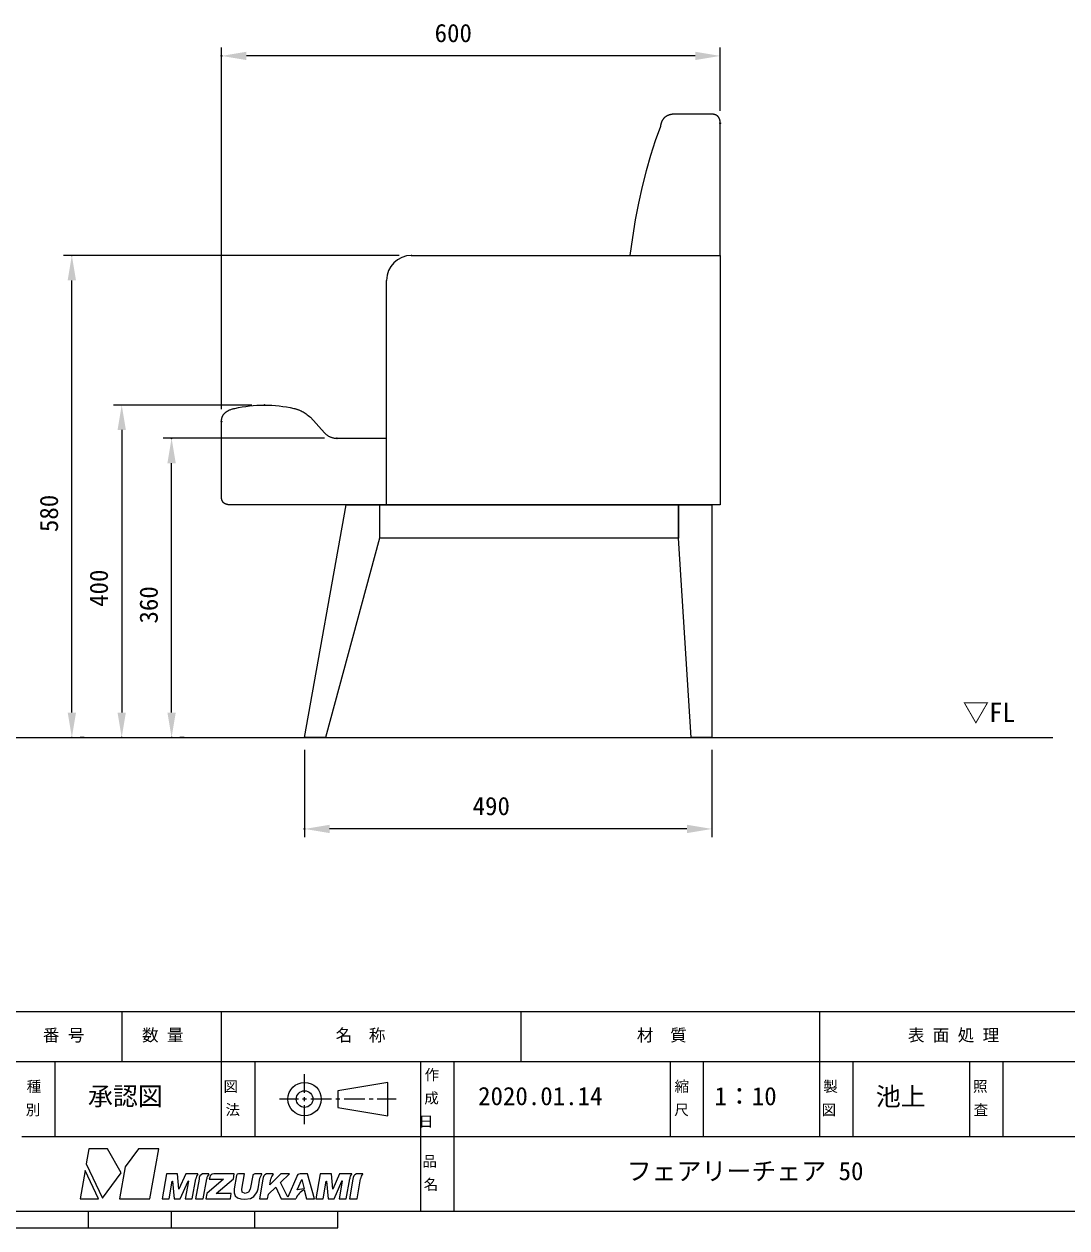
# Model space of a CAD drawing. Units: millimetres, scale not verified. Extents: x -203 to 203, y -143 to 143.
# Drawn here: x 12.3 to 137.7, y -140 to 4.8 of the extents above; entities that cross this region are included whole.
import ezdxf
from ezdxf.enums import TextEntityAlignment as Align

# ---------------------------------------------------------------- set-up
doc = ezdxf.new("R2010")
doc.units = ezdxf.units.MM
doc.header["$LTSCALE"] = 0.5
doc.header["$PDMODE"] = 32
doc.header["$PDSIZE"] = 0.1
for name, color, linetype, lineweight in [('0-1_DIMENSION_LINES$02_DIMENSI', 7, 'Continuous', 25), ('0-3_DIMENSION_LINES$03_LINES', 7, 'Continuous', 18), ('0-5_図面_FORMAT$03_TEXT', 7, 'Continuous', 18), ('0-6_図面_FORMAT$02_LOGO$01_MZ_LO', 7, 'Continuous', 18), ('0-8_図面_FORMAT$01_WAKU$OUT_LINE', 6, 'Continuous', 18), ('0-9_図面_FORMAT$01_WAKU$SUB_LINE', 7, 'Continuous', 18)]:
    doc.layers.add(name, color=color, linetype=linetype, lineweight=lineweight)
doc.layers.add('0-2_DEFPOINTS', color=7, linetype='Continuous')
doc.styles.add('ＭＳ ゴシック', font='')
doc.styles.get('ＭＳ ゴシック').set_extended_font_data('MS Gothic')

# ---------------------------------------------------------------- blocks, each defined once
blk = doc.blocks.new('D4')
at = {"layer": '0-1_DIMENSION_LINES$02_DIMENSI'}
for p, q in [((512, 132), (512, 111)), ((610, 132), (610, 111)), ((604, 113), (518, 113))]:
    blk.add_line(p, q, dxfattribs=at)
for points in [[(518, 114), (518, 112), (512, 113)], [(604, 112), (604, 114), (610, 113)]]:
    blk.add_solid(points, dxfattribs=at)
at = {"layer": '0-2_DEFPOINTS'}
for p in [(512, 135), (610, 135), (512, 113)]:
    blk.add_point(p, dxfattribs=at)
at = {"layer": '0-1_DIMENSION_LINES$02_DIMENSI', "style": 'ＭＳ ゴシック'}
blk.add_text('490', height=4.399, dxfattribs=at).set_placement((552.429, 115), align=Align.BOTTOM_LEFT)
blk = doc.blocks.new('D5')
at = {"layer": '0-1_DIMENSION_LINES$02_DIMENSI'}
for p, q in [((516.769, 207), (478, 207)), ((480, 141), (480, 201)), ((483, 135), (482, 135))]:
    blk.add_line(p, q, dxfattribs=at)
for points in [[(481, 201), (479, 201), (480, 207)], [(479, 141), (481, 141), (480, 135)]]:
    blk.add_solid(points, dxfattribs=at)
at = {"layer": '0-2_DEFPOINTS'}
for p in [(480, 207), (519.769, 207), (480, 135)]:
    blk.add_point(p, dxfattribs=at)
at = {"layer": '0-1_DIMENSION_LINES$02_DIMENSI', "style": 'ＭＳ ゴシック'}
blk.add_text('360', height=4.399, rotation=90, dxfattribs=at).set_placement((478, 162.429), align=Align.BOTTOM_LEFT)
blk = doc.blocks.new('D6')
at = {"layer": '0-1_DIMENSION_LINES$02_DIMENSI'}
for p, q in [((499.327, 215), (466, 215)), ((468, 209), (468, 141)), ((465, 135), (466, 135))]:
    blk.add_line(p, q, dxfattribs=at)
for points in [[(469, 209), (467, 209), (468, 215)], [(467, 141), (469, 141), (468, 135)]]:
    blk.add_solid(points, dxfattribs=at)
at = {"layer": '0-2_DEFPOINTS'}
for p in [(502.327, 215), (468, 135)]:
    blk.add_point(p, dxfattribs=at)
at = {"layer": '0-1_DIMENSION_LINES$02_DIMENSI', "style": 'ＭＳ ゴシック'}
blk.add_text('400', height=4.399, rotation=90, dxfattribs=at).set_placement((466, 166.429), align=Align.BOTTOM_LEFT)
blk = doc.blocks.new('D7')
at = {"layer": '0-1_DIMENSION_LINES$02_DIMENSI'}
for p, q in [((534.74, 251), (454, 251)), ((456, 141), (456, 245)), ((459, 135), (458, 135))]:
    blk.add_line(p, q, dxfattribs=at)
for points in [[(457, 245), (455, 245), (456, 251)], [(455, 141), (457, 141), (456, 135)]]:
    blk.add_solid(points, dxfattribs=at)
at = {"layer": '0-2_DEFPOINTS'}
for p in [(456, 251), (537.74, 251), (456, 135)]:
    blk.add_point(p, dxfattribs=at)
at = {"layer": '0-1_DIMENSION_LINES$02_DIMENSI', "style": 'ＭＳ ゴシック'}
blk.add_text('580', height=4.399, rotation=90, dxfattribs=at).set_placement((454, 184.429), align=Align.BOTTOM_LEFT)
blk = doc.blocks.new('D8')
at = {"layer": '0-1_DIMENSION_LINES$02_DIMENSI'}
for p, q in [((492, 214), (492, 301)), ((606, 299), (498, 299)), ((612, 285.8), (612, 301))]:
    blk.add_line(p, q, dxfattribs=at)
for points in [[(498, 300), (498, 298), (492, 299)], [(606, 298), (606, 300), (612, 299)]]:
    blk.add_solid(points, dxfattribs=at)
at = {"layer": '0-2_DEFPOINTS'}
for p in [(492, 299), (612, 282.8), (492, 211)]:
    blk.add_point(p, dxfattribs=at)
at = {"layer": '0-1_DIMENSION_LINES$02_DIMENSI', "style": 'ＭＳ ゴシック'}
blk.add_text('600', height=4.399, dxfattribs=at).set_placement((543.286, 301), align=Align.BOTTOM_LEFT)
blk = doc.blocks.new('_X24')
at = {"layer": '0-5_図面_FORMAT$03_TEXT', "style": 'ＭＳ ゴシック'}
for s, p in [('照', (672.836, 49.002)), ('査', (672.987, 43.38))]:
    blk.add_text(s, height=2.566, dxfattribs=at).set_placement(p, align=Align.BOTTOM_LEFT)
blk = doc.blocks.new('_X23')
at = {"layer": '0-5_図面_FORMAT$03_TEXT', "style": 'ＭＳ ゴシック'}
for s, p in [('製', (636.801, 49.002)), ('図', (636.385, 43.38))]:
    blk.add_text(s, height=2.566, dxfattribs=at).set_placement(p, align=Align.BOTTOM_LEFT)
blk = doc.blocks.new('_X22')
at = {"layer": '0-5_図面_FORMAT$03_TEXT', "style": 'ＭＳ ゴシック'}
for s, p in [('縮', (601.025, 49.002)), ('尺', (600.952, 43.38))]:
    blk.add_text(s, height=2.566, dxfattribs=at).set_placement(p, align=Align.BOTTOM_LEFT)
blk = doc.blocks.new('_X21')
at = {"layer": '0-5_図面_FORMAT$03_TEXT', "style": 'ＭＳ ゴシック'}
for s, p in [('品', (540.35, 31.002)), ('名', (540.651, 25.38))]:
    blk.add_text(s, height=2.566, dxfattribs=at).set_placement(p, align=Align.BOTTOM_LEFT)
blk = doc.blocks.new('_X20')
at = {"layer": '0-5_図面_FORMAT$03_TEXT', "style": 'ＭＳ ゴシック'}
for s, p in [('種', (445.127, 49.002)), ('別', (444.903, 43.38))]:
    blk.add_text(s, height=2.566, dxfattribs=at).set_placement(p, align=Align.BOTTOM_LEFT)
blk = doc.blocks.new('_X19')
at = {"layer": '0-5_図面_FORMAT$03_TEXT', "style": 'ＭＳ ゴシック'}
for s, p in [('図', (492.487, 49.002)), ('法', (492.977, 43.38))]:
    blk.add_text(s, height=2.566, dxfattribs=at).set_placement(p, align=Align.BOTTOM_LEFT)
blk = doc.blocks.new('_X18')
at = {"layer": '0-5_図面_FORMAT$03_TEXT', "style": 'ＭＳ ゴシック'}
for s, p in [('作', (540.875, 51.813)), ('成', (540.801, 46.191)), ('日', (539.482, 40.568))]:
    blk.add_text(s, height=2.566, dxfattribs=at).set_placement(p, align=Align.BOTTOM_LEFT)

msp = doc.modelspace()

# ---------------------------------------------------------------- linework, layer by layer
at = {"layer": '0-3_DIMENSION_LINES$03_LINES'}
for p, q in [((58.87, -23), (96, -23)), ((96, -23), (96, -53)), ((55.87, -53), (55.87, -26)), ((96, -53), (55.87, -53)), ((-139, -81), (136, -81))]:
    msp.add_line(p, q, dxfattribs=at)
for points in [[(88.8473, -7.2345), (88.8372, -7.2774), (88.8278, -7.3211), (88.819, -7.3655), (88.811, -7.4106), (88.7969, -7.5031), (88.1944, -9.2101), (87.6324, -10.9829), (87.1107, -12.8214), (86.6295, -14.7256), (86.1887, -16.6956), (85.7883, -18.7313), (85.4283, -20.8328), (85.1087, -23)], [(89.7731, -6.1325), (89.7364, -6.1468), (89.7004, -6.1618), (89.6651, -6.1776), (89.6304, -6.1941), (89.5965, -6.2114), (89.5632, -6.2294), (89.5306, -6.2481), (89.4986, -6.2675), (89.4674, -6.2877), (89.4368, -6.3086), (89.407, -6.3303), (89.3778, -6.3527), (89.3493, -6.3758), (89.3214, -6.3996), (89.2943, -6.4242), (89.2678, -6.4495), (89.242, -6.4756), (89.2169, -6.5024), (89.1925, -6.5299), (89.1687, -6.5582), (89.1457, -6.5872), (89.1233, -6.6169), (89.1016, -6.6473), (89.0806, -6.6785), (89.0603, -6.7105), (89.0406, -6.7431), (89.0217, -6.7765), (89.0034, -6.8106), (88.9858, -6.8455), (88.9689, -6.8811), (88.9526, -6.9174), (88.9371, -6.9545), (88.9222, -6.9923), (88.908, -7.0308), (88.8945, -7.0701), (88.8817, -7.1101), (88.8695, -7.1508), (88.8581, -7.1923), (88.8473, -7.2345)], [(95.5703, -6.1547), (95.5486, -6.1421), (95.5263, -6.13), (95.5035, -6.1184), (95.4801, -6.1074), (95.4562, -6.0969), (95.4318, -6.087), (95.4068, -6.0776), (95.3813, -6.0688), (95.3552, -6.0604), (95.3286, -6.0526), (95.3015, -6.0454), (95.2739, -6.0387), (95.2457, -6.0325), (95.2169, -6.0269), (95.1877, -6.0218), (95.1578, -6.0172), (95.1275, -6.0132), (95.0966, -6.0097), (95.0652, -6.0067), (95.0332, -6.0043), (94.9677, -6.0011), (94.9, -6), (90.6, -6), (90.5014, -6.0015), (90.4055, -6.0059), (90.3123, -6.0132), (90.2667, -6.018), (90.2219, -6.0235), (90.1777, -6.0297), (90.1341, -6.0367), (90.0913, -6.0444), (90.0491, -6.0528), (90.0077, -6.062), (89.9669, -6.0719), (89.9268, -6.0826), (89.8873, -6.0939), (89.8486, -6.1061), (89.8105, -6.1189), (89.7731, -6.1325)], [(96, -23), (96, -7.1), (95.999, -7.0323), (95.9957, -6.9668), (95.9933, -6.9348), (95.9904, -6.9034), (95.9869, -6.8725), (95.9828, -6.8422), (95.9783, -6.8124), (95.9732, -6.7831), (95.9675, -6.7544), (95.9614, -6.7262), (95.9546, -6.6985), (95.9474, -6.6714), (95.9396, -6.6448), (95.9313, -6.6188), (95.9224, -6.5932), (95.913, -6.5683), (95.9031, -6.5438), (95.8926, -6.5199), (95.8816, -6.4966), (95.8701, -6.4737), (95.858, -6.4514), (95.8453, -6.4297), (95.8322, -6.4085), (95.8185, -6.3878), (95.8043, -6.3677), (95.7895, -6.348), (95.7742, -6.329), (95.7583, -6.3104), (95.742, -6.2925), (95.725, -6.275), (95.7076, -6.2581), (95.6896, -6.2417), (95.6711, -6.2259), (95.652, -6.2105), (95.6324, -6.1958), (95.6122, -6.1815), (95.5916, -6.1678), (95.5703, -6.1547)], [(36.1, -42.4268), (36.1129, -42.3948), (36.1266, -42.3633), (36.141, -42.3322), (36.1562, -42.3015), (36.1723, -42.2713), (36.1891, -42.2416), (36.2066, -42.2123), (36.225, -42.1835), (36.2441, -42.1551), (36.2641, -42.1272), (36.2848, -42.0997), (36.3063, -42.0727), (36.3285, -42.0461), (36.3516, -42.02), (36.3754, -41.9943), (36.4, -41.9691), (36.4254, -41.9443), (36.4516, -41.92), (36.4785, -41.8961), (36.5062, -41.8727), (36.5348, -41.8497), (36.5641, -41.8272), (36.5941, -41.8051), (36.625, -41.7835), (36.6566, -41.7623), (36.6891, -41.7416), (36.7223, -41.7213), (36.7562, -41.7015), (36.791, -41.6822), (36.8266, -41.6633), (36.8629, -41.6448), (36.9, -41.6268), (36.9766, -41.5921), (37.0563, -41.5593), (37.1391, -41.5282), (37.225, -41.499), (37.3141, -41.4715), (37.4062, -41.4459), (37.5016, -41.422)], [(37.5016, -41.422), (37.6, -41.4), (38.0469, -41.3063), (38.4934, -41.225), (38.9394, -41.1563), (39.385, -41.1), (39.8303, -41.0563), (40.2751, -41.025), (40.7194, -41.0063), (41.1634, -41), (41.6069, -41.0063), (42.0501, -41.025), (42.4928, -41.0563), (42.935, -41.1), (43.3769, -41.1563), (43.8184, -41.225), (44.2594, -41.3063), (44.7, -41.4), (44.7625, -41.4132), (44.825, -41.4276), (44.8875, -41.4434), (44.95, -41.4605), (45.0125, -41.4789), (45.075, -41.4986), (45.1375, -41.5197), (45.2, -41.542), (45.2625, -41.5656), (45.325, -41.5906), (45.3875, -41.6169), (45.45, -41.6445), (45.575, -41.7036), (45.7, -41.768), (45.825, -41.8376), (45.95, -41.9125), (46.075, -41.9926), (46.2, -42.0779), (46.325, -42.1685), (46.45, -42.2644), (46.575, -42.3655), (46.7, -42.4719)], [(36.1406, -52.6094), (36.1292, -52.5896), (36.1182, -52.5693), (36.1077, -52.5486), (36.0977, -52.5273), (36.0881, -52.5056), (36.0791, -52.4834), (36.0706, -52.4607), (36.0625, -52.4375), (36.0549, -52.4138), (36.0479, -52.3896), (36.0413, -52.365), (36.0352, -52.3398), (36.0295, -52.3142), (36.0244, -52.2881), (36.0198, -52.2615), (36.0156, -52.2344), (36.012, -52.2068), (36.0088, -52.1787), (36.0061, -52.1501), (36.0039, -52.1211), (36.001, -52.0615), (36, -52), (36, -43), (36.0004, -42.9608), (36.0016, -42.922), (36.0035, -42.8837), (36.0062, -42.8459), (36.0098, -42.8085), (36.0141, -42.7715), (36.0191, -42.735), (36.025, -42.699), (36.0316, -42.6634), (36.0391, -42.6282), (36.0473, -42.5935), (36.0563, -42.5593), (36.066, -42.5255), (36.0766, -42.4921), (36.0879, -42.4592), (36.1, -42.4268)], [(46.7, -42.4719), (48.4049, -44.3459), (48.4525, -44.3964), (48.5018, -44.4452), (48.5527, -44.4923), (48.6053, -44.5376), (48.6594, -44.581), (48.715, -44.6226), (48.772, -44.6621), (48.8303, -44.6997), (48.8899, -44.7353), (48.9507, -44.7687), (49.0126, -44.8), (49.0755, -44.8292), (49.1395, -44.8561), (49.2043, -44.8808), (49.2699, -44.9033), (49.3363, -44.9235), (49.4034, -44.9413), (49.471, -44.9568), (49.5391, -44.97), (49.6077, -44.9808), (49.6765, -44.9892), (49.7456, -44.9952), (49.8149, -44.9988), (49.8843, -45), (55.87, -45)], [(55.87, -53), (37, -53), (36.9385, -52.999), (36.8789, -52.9961), (36.8499, -52.9939), (36.8213, -52.9912), (36.7932, -52.988), (36.7656, -52.9844), (36.7385, -52.9802), (36.7119, -52.9756), (36.6858, -52.9705), (36.6602, -52.9648), (36.635, -52.9587), (36.6104, -52.9521), (36.5862, -52.9451), (36.5625, -52.9375), (36.5393, -52.9294), (36.5166, -52.9209), (36.4944, -52.9119), (36.4727, -52.9023), (36.4514, -52.8923), (36.4307, -52.8818), (36.4104, -52.8708), (36.3906, -52.8594), (36.3713, -52.8474), (36.3525, -52.835), (36.3342, -52.822), (36.3164, -52.8086), (36.2991, -52.7947), (36.2822, -52.7803), (36.2659, -52.7654), (36.25, -52.75), (36.2346, -52.7341), (36.2197, -52.7178), (36.2053, -52.7009), (36.1914, -52.6836), (36.178, -52.6658), (36.165, -52.6475), (36.1526, -52.6287), (36.1406, -52.6094)], [(51, -53), (91, -53), (91, -57), (55, -57)]]:
    msp.add_lwpolyline(points, dxfattribs=at)
for points in [[(48.5, -81), (46, -81), (51, -53), (55, -53), (55, -57)], [(91, -53), (95, -53), (95, -81), (92.5, -81), (91, -57)]]:
    msp.add_lwpolyline(points, close=True, dxfattribs=at)
msp.add_arc((58.87, -26), 3, 90, 180, dxfattribs=at)
at = {"layer": '0-5_図面_FORMAT$03_TEXT'}
for p, q in [((46, -123.75), (46, -121.5)), ((56, -122.5), (50, -123.5)), ((56, -126.5), (56, -122.5)), ((45.25, -124.5), (43, -124.5)), ((46.25, -124.5), (45.75, -124.5)), ((46, -124.75), (46, -124.25)), ((49.25, -124.5), (46.75, -124.5)), ((50.25, -124.5), (49.75, -124.5)), ((50, -123.5), (50, -125.5)), ((53.25, -124.5), (50.75, -124.5)), ((54.25, -124.5), (53.75, -124.5)), ((57, -124.5), (54.75, -124.5)), ((46, -127.5), (46, -125.25)), ((50, -125.5), (56, -126.5))]:
    msp.add_line(p, q, dxfattribs=at)
for radius in [2, 1]:
    msp.add_circle((46, -124.5), radius, dxfattribs=at)
at = {"layer": '0-6_図面_FORMAT$02_LOGO$01_MZ_LO'}
for p, q in [((37.5368, -133.5001), (35.0653, -133.5001)), ((46.3372, -133.5001), (45.4679, -133.5001)), ((40.2333, -135.7779), (40.2903, -135.6677)), ((40.3739, -135.4237), (40.3965, -135.3012)), ((40.3965, -135.3012), (40.3965, -135.3012))]:
    msp.add_line(p, q, dxfattribs=at)
for points in [[(23.9185, -133.3532), (22.2811, -130.5), (20.052, -130.5), (19.7334, -132.3069), (21.6797, -136.412)], [(28.4519, -130.5), (26.0068, -130.5), (24.423, -132.6639), (23.7466, -136.5), (27.394, -136.5)], [(18.994, -136.5), (21.2213, -136.5), (19.5978, -133.0758)], [(45.1097, -135.4167), (45.6797, -134.1656), (45.9339, -135.2805)]]:
    msp.add_lwpolyline(points, close=True, dxfattribs=at)
for points in [[(33.1643, -133.5221), (33.1564, -133.5001), (31.6973, -133.5001), (30.8813, -135.3254), (30.7128, -133.5001), (29.3797, -133.5001), (28.8508, -136.5), (29.7077, -136.5), (30.085, -134.3718), (30.1212, -134.3718), (30.3134, -136.5), (31.0307, -136.5), (31.9772, -134.3718)], [(32.0194, -134.3718), (31.6421, -136.5), (32.493, -136.5), (32.9191, -134.0808)], [(33.2994, -134.1367), (32.8831, -136.5), (33.7988, -136.5), (34.2223, -134.0946)], [(34.4907, -133.528), (34.4785, -133.5001), (33.7311, -133.5001)], [(34.5924, -133.8998), (34.52, -134.1359), (36.248, -134.138), (34.2351, -135.8723), (34.125, -136.5), (37.0697, -136.5), (37.1838, -135.8537), (35.3578, -135.8512), (37.4305, -134.0987), (37.5368, -133.5001)], [(37.8062, -133.6918), (37.5241, -135.2886), (37.5207, -135.7942), (37.6572, -136.1388), (37.9298, -136.3967), (38.3411, -136.5181), (38.8134, -136.5486), (39.4797, -136.4487), (39.8948, -136.201), (40.2275, -135.7892)], [(39.7553, -133.6956), (39.4664, -135.331), (39.2624, -135.7153), (38.8631, -135.8509), (38.5099, -135.7132), (38.4414, -135.331), (38.7636, -133.5001), (38.0482, -133.5001)], [(40.8635, -133.5423), (40.8489, -133.5001), (40.7137, -133.5065), (40.0021, -133.5001)], [(40.3988, -135.2886), (40.6262, -134.0012), (40.8635, -133.5423)], [(40.9871, -134.1367), (40.5715, -136.5), (41.5368, -136.5), (41.5384, -136.5), (41.5439, -136.5), (41.6443, -135.9188), (42.5284, -135.0795), (43.1843, -136.5), (44.9459, -136.5)], [(42.2217, -133.528), (42.2092, -133.5001), (41.4125, -133.5001)], [(45.0487, -133.8322), (43.9945, -136.289), (43.107, -134.5303), (44.1923, -133.5001), (43.1434, -133.5001), (41.8365, -134.8052), (41.959, -134.0946)], [(45.9654, -135.4039), (46.2447, -136.5), (47.188, -136.5), (46.3372, -133.5001)], [(51.6741, -133.5221), (51.6663, -133.5001), (50.2071, -133.5001), (49.3912, -135.3254), (49.2227, -133.5001), (47.8896, -133.5001), (47.3606, -136.5), (48.2176, -136.5), (48.5948, -134.3718), (48.631, -134.3718), (48.8233, -136.5), (49.5406, -136.5), (50.4871, -134.3718)], [(50.5292, -134.3718), (50.152, -136.5), (51.0029, -136.5), (51.429, -134.0808)], [(51.8093, -134.1367), (51.3929, -136.5), (52.3087, -136.5), (52.7322, -134.0946)], [(53.0005, -133.528), (52.9883, -133.5001), (52.241, -133.5001)]]:
    msp.add_lwpolyline(points, dxfattribs=at)
for centre, radius, start, end in [((31.9983, -134.363), 0.0228, 337.38667, 202.61333), ((33.7742, -134.1229), 0.8561, 135.436, 177.18162), ((33.898, -134.0779), 0.6015, 106.10853, 185.61083), ((35.2047, -134.2131), 0.9895, 136.18472, 173.12017), ((35.0741, -133.9901), 0.4901, 91.03463, 169.38909), ((38.0431, -133.7422), 0.2422, 88.80192, 167.99496), ((39.9968, -133.7469), 0.2469, 88.77298, 167.99431), ((41.5809, -134.073), 0.5972, 106.38228, 186.12371), ((42.933, -134.202), 0.9799, 136.54508, 173.70767), ((45.4594, -133.9198), 0.4199, 88.83548, 167.9571), ((50.5082, -134.363), 0.0228, 337.38667, 202.61333), ((52.2841, -134.1229), 0.8561, 135.436, 177.18162), ((52.4079, -134.0779), 0.6015, 106.10853, 185.61083), ((53.7145, -134.2131), 0.9895, 136.18472, 173.12017), ((38.9196, -135.0984), 1.4791, 332.15939, 332.65034), ((39.5102, -135.2642), 0.8783, 332.65034, 349.54143), ((38.5515, -134.9606), 1.8762, 349.54143, 349.93236), ((46.8386, -137.2383), 2.0316, 115.4544, 158.69079)]:
    msp.add_arc(centre, radius, start, end, dxfattribs=at)
at = {"layer": '0-8_図面_FORMAT$01_WAKU$OUT_LINE'}
for p, q in [((198, -114), (-198, -114)), ((198, -120), (-78, -120)), ((-198, -138), (198, -138)), ((20, -140), (20, -138)), ((30, -140), (30, -138)), ((40, -140), (40, -138)), ((50, -140), (50, -138)), ((-50, -140), (50, -140))]:
    msp.add_line(p, q, dxfattribs=at)
at = {"layer": '0-9_図面_FORMAT$01_WAKU$SUB_LINE'}
for p, q in [((24, -114), (24, -120)), ((36, -129), (36, -114)), ((72, -114), (72, -120)), ((108, -129), (108, -114)), ((16, -129), (16, -120)), ((40, -120), (40, -129)), ((60, -138), (60, -120)), ((64, -138), (64, -120)), ((90, -129), (90, -120)), ((94, -129), (94, -120)), ((112, -129), (112, -120)), ((126, -120), (126, -129)), ((130, -120), (130, -129)), ((12, -129), (144, -129))]:
    msp.add_line(p, q, dxfattribs=at)

# ---------------------------------------------------------------- block references
at = {"layer": '0-1_DIMENSION_LINES$02_DIMENSI', "xscale": 0.5, "yscale": 0.5}
for name in ['D8', 'D7', 'D6', 'D5', 'D4']:
    msp.add_blockref(name, (-210, -148.5), dxfattribs=at)
at = {"layer": '0-5_図面_FORMAT$03_TEXT', "xscale": 0.5, "yscale": 0.5}
for name in ['_X18', '_X20', '_X19', '_X22', '_X23', '_X24', '_X21']:
    msp.add_blockref(name, (-210, -148.5), dxfattribs=at)

# ---------------------------------------------------------------- texts
at = {"layer": '0-1_DIMENSION_LINES$02_DIMENSI', "style": 'ＭＳ ゴシック'}
msp.add_text('▽FL', height=2.328, dxfattribs=at).set_placement((125.1706, -79.8388), align=Align.BOTTOM_LEFT)
at = {"layer": '0-5_図面_FORMAT$03_TEXT', "style": 'ＭＳ ゴシック'}
for s, height, p in [('数 量', 1.466, (26.4452, -117.9799)), ('名\u3000称', 1.466, (49.7337, -117.9799)), ('材\u3000質', 1.466, (85.975, -117.9799)), ('表 面 処 理', 1.466, (118.573, -117.9799)), ('番 号', 1.466, (14.5112, -117.9799)), ('承認図', 2.199, (19.9406, -125.9023)), ('2020.01.14', 2.199, (66.8747, -125.8936)), ('1：10', 2.199, (95.3078, -125.9023)), ('池上', 2.199, (114.7187, -125.9459)), ('フェアリーチェア 50', 2.199, (84.7496, -134.9198))]:
    msp.add_text(s, height=height, dxfattribs=at).set_placement(p, align=Align.BOTTOM_LEFT)

doc.saveas('drawing.dxf')
